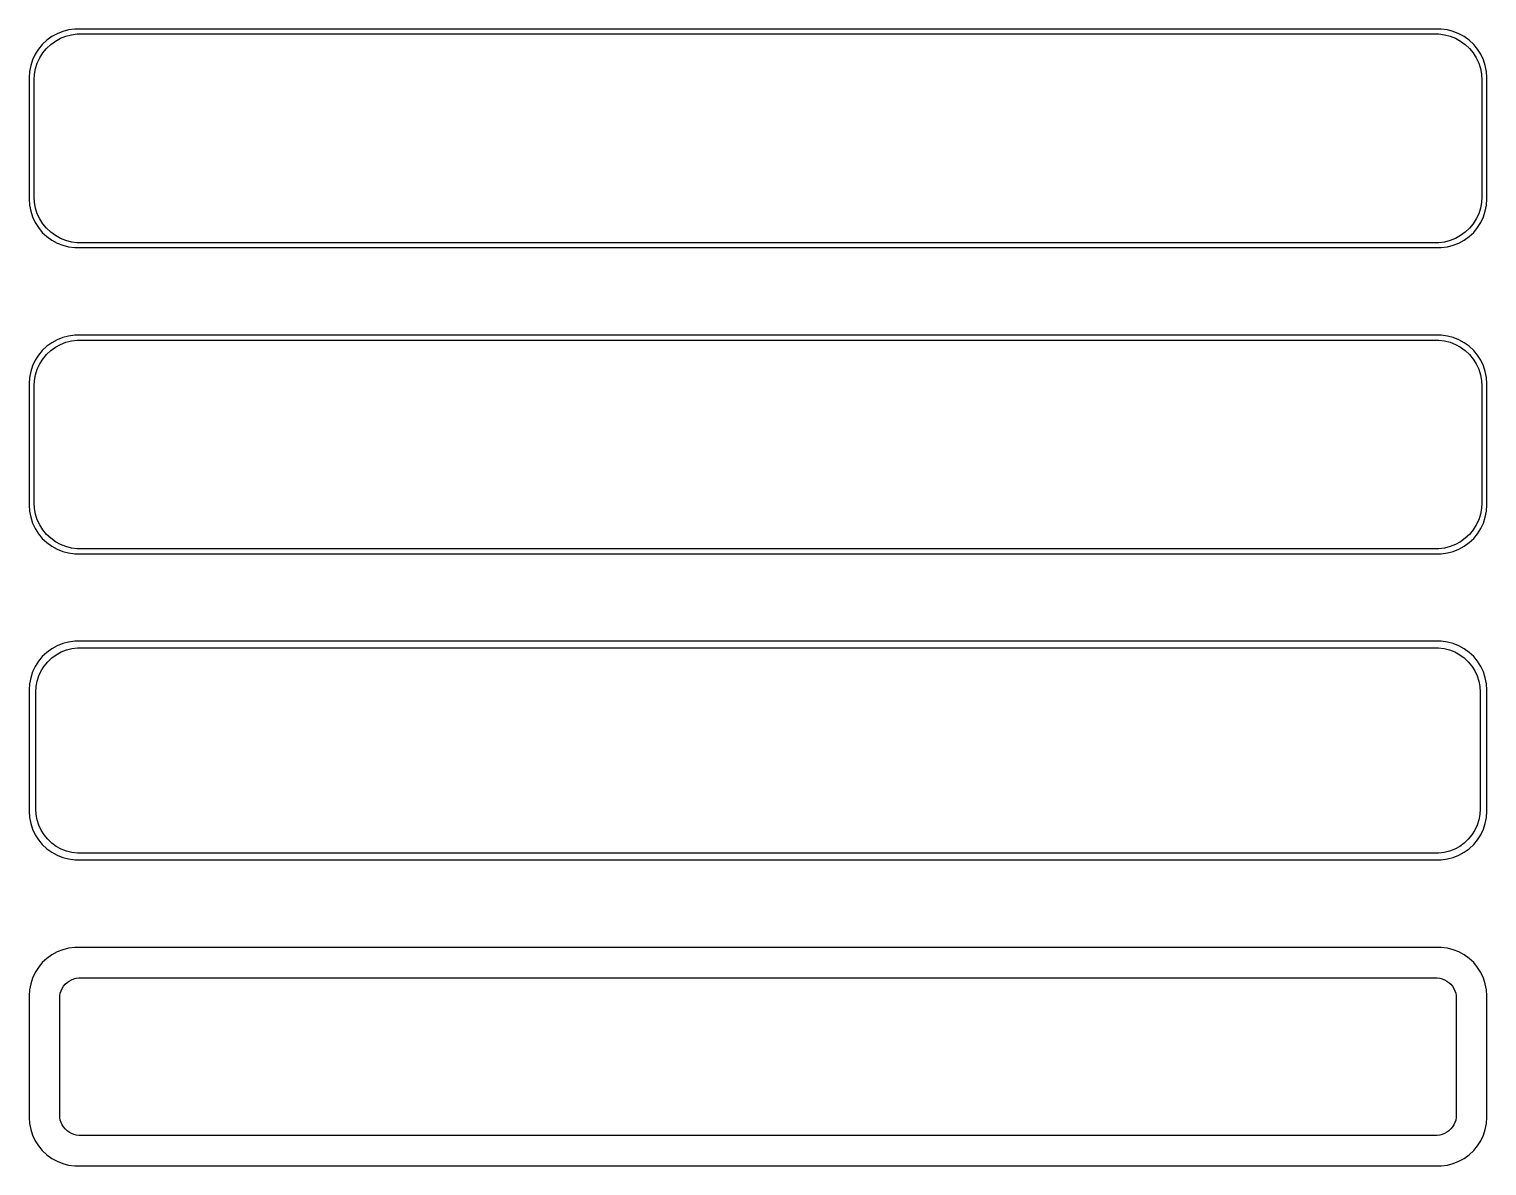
# Model space of a CAD drawing. Header units: metres. Extents: x -75 to 75, y 115 to 232.
import ezdxf

# ---------------------------------------------------------------- set-up
doc = ezdxf.new("R2010")
doc.units = ezdxf.units.M

msp = doc.modelspace()

# ---------------------------------------------------------------- linework, layer by layer
for p, q in [((-72.1289, 231.274), (-72.6791, 230.972)), ((-71.5451, 231.505), (-72.1289, 231.274)), ((-71.7724, 230.798), (-71.2178, 231.018)), ((-70.9369, 231.661), (-71.5451, 231.505)), ((-71.2178, 231.018), (-70.6401, 231.166)), ((-70.3139, 231.74), (-70.9369, 231.661)), ((-70.6401, 231.166), (-70.0482, 231.241)), ((70.3139, 231.74), (-70.3139, 231.74)), ((-70.0482, 231.241), (70.0482, 231.241)), ((70.0482, 231.241), (70.6401, 231.166)), ((70.9369, 231.661), (70.3139, 231.74)), ((70.6401, 231.166), (71.2178, 231.018)), ((71.5451, 231.505), (70.9369, 231.661)), ((71.2178, 231.018), (71.7724, 230.798)), ((72.1289, 231.274), (71.5451, 231.505)), ((72.6791, 230.972), (72.1289, 231.274)), ((-74.0451, 229.689), (-74.3815, 229.159)), ((-73.6448, 230.173), (-74.0451, 229.689)), ((-73.1871, 230.603), (-73.6448, 230.173)), ((-73.5928, 229.292), (-73.2126, 229.752)), ((-73.2126, 229.752), (-72.7778, 230.16)), ((-72.6791, 230.972), (-73.1871, 230.603)), ((-72.7778, 230.16), (-72.2952, 230.511)), ((-72.2952, 230.511), (-71.7724, 230.798)), ((71.7724, 230.798), (72.2952, 230.511)), ((72.2952, 230.511), (72.7778, 230.16)), ((73.1871, 230.603), (72.6791, 230.972)), ((72.7778, 230.16), (73.2126, 229.752)), ((73.6448, 230.173), (73.1871, 230.603)), ((73.2126, 229.752), (73.5928, 229.292)), ((74.0451, 229.689), (73.6448, 230.173)), ((74.3815, 229.159), (74.0451, 229.689)), ((-74.6489, 228.591), (-74.8429, 227.993)), ((-74.3815, 229.159), (-74.6489, 228.591)), ((-74.3508, 227.681), (-74.1664, 228.249)), ((-74.1664, 228.249), (-73.9125, 228.788)), ((-73.9125, 228.788), (-73.5928, 229.292)), ((73.5928, 229.292), (73.9125, 228.788)), ((73.9125, 228.788), (74.1664, 228.249)), ((74.1664, 228.249), (74.3508, 227.681)), ((74.6489, 228.591), (74.3815, 229.159)), ((74.8429, 227.993), (74.6489, 228.591)), ((-74.9606, 227.377), (-75, 226.75)), ((-75, 226.75), (-75, 214.25)), ((-74.8429, 227.993), (-74.9606, 227.377)), ((-74.5, 226.5), (-74.4625, 227.095)), ((-74.5, 214.5), (-74.5, 226.5)), ((-74.4625, 227.095), (-74.3508, 227.681)), ((74.3508, 227.681), (74.4625, 227.095)), ((74.4625, 227.095), (74.5, 226.5)), ((74.5, 226.5), (74.5, 214.5)), ((74.9606, 227.377), (74.8429, 227.993)), ((75, 226.75), (74.9606, 227.377)), ((75, 214.25), (75, 226.75)), ((-74.4625, 213.905), (-74.5, 214.5)), ((74.5, 214.5), (74.4625, 213.905)), ((-75, 214.25), (-74.9606, 213.623)), ((-74.9606, 213.623), (-74.8429, 213.007)), ((-74.8429, 213.007), (-74.6489, 212.409)), ((-74.3508, 213.319), (-74.4625, 213.905)), ((-74.1664, 212.751), (-74.3508, 213.319)), ((74.3508, 213.319), (74.1664, 212.751)), ((74.4625, 213.905), (74.3508, 213.319)), ((74.6489, 212.409), (74.8429, 213.007)), ((74.8429, 213.007), (74.9606, 213.623)), ((74.9606, 213.623), (75, 214.25)), ((-74.6489, 212.409), (-74.3815, 211.841)), ((-74.3815, 211.841), (-74.0451, 211.311)), ((-73.9125, 212.212), (-74.1664, 212.751)), ((-73.5928, 211.708), (-73.9125, 212.212)), ((-73.2126, 211.248), (-73.5928, 211.708)), ((73.5928, 211.708), (73.2126, 211.248)), ((73.9125, 212.212), (73.5928, 211.708)), ((74.1664, 212.751), (73.9125, 212.212)), ((74.0451, 211.311), (74.3815, 211.841)), ((74.3815, 211.841), (74.6489, 212.409)), ((-74.0451, 211.311), (-73.6448, 210.827)), ((-73.6448, 210.827), (-73.1871, 210.397)), ((-72.7778, 210.84), (-73.2126, 211.248)), ((-73.1871, 210.397), (-72.6791, 210.028)), ((-72.2952, 210.489), (-72.7778, 210.84)), ((-72.6791, 210.028), (-72.1289, 209.726)), ((-71.7724, 210.202), (-72.2952, 210.489)), ((-71.2178, 209.982), (-71.7724, 210.202)), ((71.7724, 210.202), (71.2178, 209.982)), ((72.2952, 210.489), (71.7724, 210.202)), ((72.1289, 209.726), (72.6791, 210.028)), ((72.7778, 210.84), (72.2952, 210.489)), ((72.6791, 210.028), (73.1871, 210.397)), ((73.2126, 211.248), (72.7778, 210.84)), ((73.1871, 210.397), (73.6448, 210.827)), ((73.6448, 210.827), (74.0451, 211.311)), ((-72.1289, 209.726), (-71.5451, 209.495)), ((-71.5451, 209.495), (-70.9369, 209.339)), ((-70.6401, 209.834), (-71.2178, 209.982)), ((-70.9369, 209.339), (-70.3139, 209.26)), ((-70.0482, 209.759), (-70.6401, 209.834)), ((-70.3139, 209.26), (70.3139, 209.26)), ((70.0482, 209.759), (-70.0482, 209.759)), ((70.6401, 209.834), (70.0482, 209.759)), ((70.3139, 209.26), (70.9369, 209.339)), ((71.2178, 209.982), (70.6401, 209.834)), ((70.9369, 209.339), (71.5451, 209.495)), ((71.5451, 209.495), (72.1289, 209.726)), ((-72.1289, 199.774), (-72.6791, 199.472)), ((-71.5451, 200.005), (-72.1289, 199.774)), ((-71.7724, 199.298), (-71.2178, 199.518)), ((-70.9369, 200.161), (-71.5451, 200.005)), ((-71.2178, 199.518), (-70.6401, 199.666)), ((-70.3139, 200.24), (-70.9369, 200.161)), ((-70.6401, 199.666), (-70.0482, 199.741)), ((70.3139, 200.24), (-70.3139, 200.24)), ((-70.0482, 199.741), (70.0482, 199.741)), ((70.0482, 199.741), (70.6401, 199.666)), ((70.9369, 200.161), (70.3139, 200.24)), ((70.6401, 199.666), (71.2178, 199.518)), ((71.5451, 200.005), (70.9369, 200.161)), ((71.2178, 199.518), (71.7724, 199.298)), ((72.1289, 199.774), (71.5451, 200.005)), ((72.6791, 199.472), (72.1289, 199.774)), ((-74.0451, 198.189), (-74.3815, 197.659)), ((-73.6448, 198.673), (-74.0451, 198.189)), ((-73.1871, 199.103), (-73.6448, 198.673)), ((-73.5928, 197.792), (-73.2126, 198.252)), ((-73.2126, 198.252), (-72.7778, 198.66)), ((-72.6791, 199.472), (-73.1871, 199.103)), ((-72.7778, 198.66), (-72.2952, 199.011)), ((-72.2952, 199.011), (-71.7724, 199.298)), ((71.7724, 199.298), (72.2952, 199.011)), ((72.2952, 199.011), (72.7778, 198.66)), ((73.1871, 199.103), (72.6791, 199.472)), ((72.7778, 198.66), (73.2126, 198.252)), ((73.6448, 198.673), (73.1871, 199.103)), ((73.2126, 198.252), (73.5928, 197.792)), ((74.0451, 198.189), (73.6448, 198.673)), ((74.3815, 197.659), (74.0451, 198.189)), ((-74.6489, 197.091), (-74.8429, 196.493)), ((-74.3815, 197.659), (-74.6489, 197.091)), ((-74.3508, 196.181), (-74.1664, 196.749)), ((-74.1664, 196.749), (-73.9125, 197.288)), ((-73.9125, 197.288), (-73.5928, 197.792)), ((73.5928, 197.792), (73.9125, 197.288)), ((73.9125, 197.288), (74.1664, 196.749)), ((74.1664, 196.749), (74.3508, 196.181)), ((74.6489, 197.091), (74.3815, 197.659)), ((74.8429, 196.493), (74.6489, 197.091)), ((-74.9606, 195.877), (-75, 195.25)), ((-75, 195.25), (-75, 182.75)), ((-74.8429, 196.493), (-74.9606, 195.877)), ((-74.5, 195), (-74.4625, 195.595)), ((-74.5, 183), (-74.5, 195)), ((-74.4625, 195.595), (-74.3508, 196.181)), ((74.3508, 196.181), (74.4625, 195.595)), ((74.4625, 195.595), (74.5, 195)), ((74.5, 195), (74.5, 183)), ((74.9606, 195.877), (74.8429, 196.493)), ((75, 195.25), (74.9606, 195.877)), ((75, 182.75), (75, 195.25)), ((-74.4625, 182.405), (-74.5, 183)), ((74.5, 183), (74.4625, 182.405)), ((-75, 182.75), (-74.9606, 182.123)), ((-74.9606, 182.123), (-74.8429, 181.507)), ((-74.8429, 181.507), (-74.6489, 180.909)), ((-74.3508, 181.819), (-74.4625, 182.405)), ((-74.1664, 181.251), (-74.3508, 181.819)), ((74.3508, 181.819), (74.1664, 181.251)), ((74.4625, 182.405), (74.3508, 181.819)), ((74.6489, 180.909), (74.8429, 181.507)), ((74.8429, 181.507), (74.9606, 182.123)), ((74.9606, 182.123), (75, 182.75)), ((-74.6489, 180.909), (-74.3815, 180.341)), ((-74.3815, 180.341), (-74.0451, 179.811)), ((-73.9125, 180.712), (-74.1664, 181.251)), ((-73.5928, 180.208), (-73.9125, 180.712)), ((-73.2126, 179.748), (-73.5928, 180.208)), ((73.5928, 180.208), (73.2126, 179.748)), ((73.9125, 180.712), (73.5928, 180.208)), ((74.1664, 181.251), (73.9125, 180.712)), ((74.0451, 179.811), (74.3815, 180.341)), ((74.3815, 180.341), (74.6489, 180.909)), ((-74.0451, 179.811), (-73.6448, 179.327)), ((-73.6448, 179.327), (-73.1871, 178.897)), ((-72.7778, 179.34), (-73.2126, 179.748)), ((-73.1871, 178.897), (-72.6791, 178.528)), ((-72.2952, 178.989), (-72.7778, 179.34)), ((-72.6791, 178.528), (-72.1289, 178.226)), ((-71.7724, 178.702), (-72.2952, 178.989)), ((-71.2178, 178.482), (-71.7724, 178.702)), ((71.7724, 178.702), (71.2178, 178.482)), ((72.2952, 178.989), (71.7724, 178.702)), ((72.1289, 178.226), (72.6791, 178.528)), ((72.7778, 179.34), (72.2952, 178.989)), ((72.6791, 178.528), (73.1871, 178.897)), ((73.2126, 179.748), (72.7778, 179.34)), ((73.1871, 178.897), (73.6448, 179.327)), ((73.6448, 179.327), (74.0451, 179.811)), ((-72.1289, 178.226), (-71.5451, 177.995)), ((-71.5451, 177.995), (-70.9369, 177.839)), ((-70.6401, 178.334), (-71.2178, 178.482)), ((-70.9369, 177.839), (-70.3139, 177.76)), ((-70.0482, 178.259), (-70.6401, 178.334)), ((-70.3139, 177.76), (70.3139, 177.76)), ((70.0482, 178.259), (-70.0482, 178.259)), ((70.6401, 178.334), (70.0482, 178.259)), ((70.3139, 177.76), (70.9369, 177.839)), ((71.2178, 178.482), (70.6401, 178.334)), ((70.9369, 177.839), (71.5451, 177.995)), ((71.5451, 177.995), (72.1289, 178.226)), ((-72.1289, 168.274), (-72.6791, 167.972)), ((-71.5451, 168.505), (-72.1289, 168.274)), ((-70.9369, 168.661), (-71.5451, 168.505)), ((-70.3139, 168.74), (-70.9369, 168.661)), ((-70.6079, 167.997), (-70.0375, 168.069)), ((70.3139, 168.74), (-70.3139, 168.74)), ((-70.0375, 168.069), (70.0375, 168.069)), ((70.0375, 168.069), (70.6079, 167.997)), ((70.9369, 168.661), (70.3139, 168.74)), ((71.5451, 168.505), (70.9369, 168.661)), ((72.1289, 168.274), (71.5451, 168.505)), ((72.6791, 167.972), (72.1289, 168.274)), ((-74.0451, 166.689), (-74.3815, 166.159)), ((-73.6448, 167.173), (-74.0451, 166.689)), ((-73.1871, 167.603), (-73.6448, 167.173)), ((-73.454, 166.191), (-73.0875, 166.634)), ((-72.6791, 167.972), (-73.1871, 167.603)), ((-73.0875, 166.634), (-72.6684, 167.028)), ((-72.6684, 167.028), (-72.2032, 167.366)), ((-72.2032, 167.366), (-71.6994, 167.643)), ((-71.6994, 167.643), (-71.1648, 167.854)), ((-71.1648, 167.854), (-70.6079, 167.997)), ((70.6079, 167.997), (71.1648, 167.854)), ((71.1648, 167.854), (71.6994, 167.643)), ((71.6994, 167.643), (72.2032, 167.366)), ((72.2032, 167.366), (72.6684, 167.028)), ((72.6684, 167.028), (73.0875, 166.634)), ((73.1871, 167.603), (72.6791, 167.972)), ((73.0875, 166.634), (73.454, 166.191)), ((73.6448, 167.173), (73.1871, 167.603)), ((74.0451, 166.689), (73.6448, 167.173)), ((74.3815, 166.159), (74.0451, 166.689)), ((-74.6489, 165.591), (-74.8429, 164.993)), ((-74.3815, 166.159), (-74.6489, 165.591)), ((-74.1846, 164.639), (-74.0069, 165.185)), ((-74.0069, 165.185), (-73.7621, 165.706)), ((-73.7621, 165.706), (-73.454, 166.191)), ((73.454, 166.191), (73.7621, 165.706)), ((73.7621, 165.706), (74.0069, 165.185)), ((74.0069, 165.185), (74.1846, 164.639)), ((74.6489, 165.591), (74.3815, 166.159)), ((74.8429, 164.993), (74.6489, 165.591)), ((-74.9606, 164.377), (-75, 163.75)), ((-75, 163.75), (-75, 151.25)), ((-74.8429, 164.993), (-74.9606, 164.377)), ((-74.3284, 163.5), (-74.2923, 164.074)), ((-74.3284, 151.5), (-74.3284, 163.5)), ((-74.2923, 164.074), (-74.1846, 164.639)), ((74.1846, 164.639), (74.2923, 164.074)), ((74.2923, 164.074), (74.3284, 163.5)), ((74.3284, 163.5), (74.3284, 151.5)), ((74.9606, 164.377), (74.8429, 164.993)), ((75, 163.75), (74.9606, 164.377)), ((75, 151.25), (75, 163.75)), ((-74.2923, 150.926), (-74.3284, 151.5)), ((74.3284, 151.5), (74.2923, 150.926)), ((-75, 151.25), (-74.9606, 150.623)), ((-74.9606, 150.623), (-74.8429, 150.007)), ((-74.8429, 150.007), (-74.6489, 149.409)), ((-74.1846, 150.361), (-74.2923, 150.926)), ((-74.0069, 149.815), (-74.1846, 150.361)), ((74.1846, 150.361), (74.0069, 149.815)), ((74.2923, 150.926), (74.1846, 150.361)), ((74.6489, 149.409), (74.8429, 150.007)), ((74.8429, 150.007), (74.9606, 150.623)), ((74.9606, 150.623), (75, 151.25)), ((-74.6489, 149.409), (-74.3815, 148.841)), ((-74.3815, 148.841), (-74.0451, 148.311)), ((-73.7621, 149.294), (-74.0069, 149.815)), ((-73.454, 148.809), (-73.7621, 149.294)), ((-73.0875, 148.366), (-73.454, 148.809)), ((73.454, 148.809), (73.0875, 148.366)), ((73.7621, 149.294), (73.454, 148.809)), ((74.0069, 149.815), (73.7621, 149.294)), ((74.0451, 148.311), (74.3815, 148.841)), ((74.3815, 148.841), (74.6489, 149.409)), ((-74.0451, 148.311), (-73.6448, 147.827)), ((-73.6448, 147.827), (-73.1871, 147.397)), ((-73.1871, 147.397), (-72.6791, 147.028)), ((-72.6684, 147.972), (-73.0875, 148.366)), ((-72.6791, 147.028), (-72.1289, 146.726)), ((-72.2032, 147.634), (-72.6684, 147.972)), ((-71.6994, 147.357), (-72.2032, 147.634)), ((-71.1648, 147.146), (-71.6994, 147.357)), ((-70.6079, 147.003), (-71.1648, 147.146)), ((-70.0375, 146.931), (-70.6079, 147.003)), ((70.6079, 147.003), (70.0375, 146.931)), ((71.1648, 147.146), (70.6079, 147.003)), ((71.6994, 147.357), (71.1648, 147.146)), ((72.2032, 147.634), (71.6994, 147.357)), ((72.1289, 146.726), (72.6791, 147.028)), ((72.6684, 147.972), (72.2032, 147.634)), ((73.0875, 148.366), (72.6684, 147.972)), ((72.6791, 147.028), (73.1871, 147.397)), ((73.1871, 147.397), (73.6448, 147.827)), ((73.6448, 147.827), (74.0451, 148.311)), ((-72.1289, 146.726), (-71.5451, 146.495)), ((-71.5451, 146.495), (-70.9369, 146.339)), ((-70.9369, 146.339), (-70.3139, 146.26)), ((-70.3139, 146.26), (70.3139, 146.26)), ((70.0375, 146.931), (-70.0375, 146.931)), ((70.3139, 146.26), (70.9369, 146.339)), ((70.9369, 146.339), (71.5451, 146.495)), ((71.5451, 146.495), (72.1289, 146.726)), ((-72.1289, 136.774), (-72.6791, 136.472)), ((-71.5451, 137.005), (-72.1289, 136.774)), ((-70.9369, 137.161), (-71.5451, 137.005)), ((-70.3139, 137.24), (-70.9369, 137.161)), ((70.3139, 137.24), (-70.3139, 137.24)), ((70.9369, 137.161), (70.3139, 137.24)), ((71.5451, 137.005), (70.9369, 137.161)), ((72.1289, 136.774), (71.5451, 137.005)), ((72.6791, 136.472), (72.1289, 136.774)), ((-74.0451, 135.189), (-74.3815, 134.659)), ((-73.6448, 135.673), (-74.0451, 135.189)), ((-73.1871, 136.103), (-73.6448, 135.673)), ((-72.6791, 136.472), (-73.1871, 136.103)), ((73.1871, 136.103), (72.6791, 136.472)), ((73.6448, 135.673), (73.1871, 136.103)), ((74.0451, 135.189), (73.6448, 135.673)), ((74.3815, 134.659), (74.0451, 135.189)), ((-74.6489, 134.091), (-74.8429, 133.493)), ((-74.3815, 134.659), (-74.6489, 134.091)), ((-71.2879, 133.444), (-71.0947, 133.625)), ((-71.0947, 133.625), (-70.8804, 133.781)), ((-70.8804, 133.781), (-70.6482, 133.909)), ((-70.6482, 133.909), (-70.4019, 134.006)), ((-70.4019, 134.006), (-70.1453, 134.072)), ((-70.1453, 134.072), (-69.8825, 134.105)), ((-69.8825, 134.105), (69.8825, 134.105)), ((69.8825, 134.105), (70.1453, 134.072)), ((70.1453, 134.072), (70.4019, 134.006)), ((70.4019, 134.006), (70.6482, 133.909)), ((70.6482, 133.909), (70.8804, 133.781)), ((70.8804, 133.781), (71.0947, 133.625)), ((71.0947, 133.625), (71.2879, 133.444)), ((74.6489, 134.091), (74.3815, 134.659)), ((74.8429, 133.493), (74.6489, 134.091)), ((-74.9606, 132.877), (-75, 132.25)), ((-75, 132.25), (-75, 119.75)), ((-74.8429, 133.493), (-74.9606, 132.877)), ((-71.8596, 132), (-71.843, 132.264)), ((-71.8596, 120), (-71.8596, 132)), ((-71.843, 132.264), (-71.7934, 132.525)), ((-71.7934, 132.525), (-71.7115, 132.777)), ((-71.7115, 132.777), (-71.5987, 133.016)), ((-71.5987, 133.016), (-71.4567, 133.24)), ((-71.4567, 133.24), (-71.2879, 133.444)), ((71.2879, 133.444), (71.4567, 133.24)), ((71.4567, 133.24), (71.5987, 133.016)), ((71.5987, 133.016), (71.7115, 132.777)), ((71.7115, 132.777), (71.7934, 132.525)), ((71.7934, 132.525), (71.843, 132.264)), ((71.843, 132.264), (71.8596, 132)), ((71.8596, 132), (71.8596, 120)), ((74.9606, 132.877), (74.8429, 133.493)), ((75, 132.25), (74.9606, 132.877)), ((75, 119.75), (75, 132.25)), ((-71.843, 119.736), (-71.8596, 120)), ((71.8596, 120), (71.843, 119.736)), ((-75, 119.75), (-74.9606, 119.123)), ((-74.9606, 119.123), (-74.8429, 118.507)), ((-74.8429, 118.507), (-74.6489, 117.909)), ((-71.7934, 119.475), (-71.843, 119.736)), ((-71.7115, 119.223), (-71.7934, 119.475)), ((-71.5987, 118.984), (-71.7115, 119.223)), ((-71.4567, 118.76), (-71.5987, 118.984)), ((-71.2879, 118.556), (-71.4567, 118.76)), ((-71.0947, 118.375), (-71.2879, 118.556)), ((71.2879, 118.556), (71.0947, 118.375)), ((71.4567, 118.76), (71.2879, 118.556)), ((71.5987, 118.984), (71.4567, 118.76)), ((71.7115, 119.223), (71.5987, 118.984)), ((71.7934, 119.475), (71.7115, 119.223)), ((71.843, 119.736), (71.7934, 119.475)), ((74.6489, 117.909), (74.8429, 118.507)), ((74.8429, 118.507), (74.9606, 119.123)), ((74.9606, 119.123), (75, 119.75)), ((-74.6489, 117.909), (-74.3815, 117.341)), ((-74.3815, 117.341), (-74.0451, 116.811)), ((-70.8804, 118.219), (-71.0947, 118.375)), ((-70.6482, 118.091), (-70.8804, 118.219)), ((-70.4019, 117.994), (-70.6482, 118.091)), ((-70.1453, 117.928), (-70.4019, 117.994)), ((-69.8825, 117.895), (-70.1453, 117.928)), ((69.8825, 117.895), (-69.8825, 117.895)), ((70.1453, 117.928), (69.8825, 117.895)), ((70.4019, 117.994), (70.1453, 117.928)), ((70.6482, 118.091), (70.4019, 117.994)), ((70.8804, 118.219), (70.6482, 118.091)), ((71.0947, 118.375), (70.8804, 118.219)), ((74.0451, 116.811), (74.3815, 117.341)), ((74.3815, 117.341), (74.6489, 117.909)), ((-74.0451, 116.811), (-73.6448, 116.327)), ((-73.6448, 116.327), (-73.1871, 115.897)), ((-73.1871, 115.897), (-72.6791, 115.528)), ((-72.6791, 115.528), (-72.1289, 115.226)), ((72.1289, 115.226), (72.6791, 115.528)), ((72.6791, 115.528), (73.1871, 115.897)), ((73.1871, 115.897), (73.6448, 116.327)), ((73.6448, 116.327), (74.0451, 116.811)), ((-72.1289, 115.226), (-71.5451, 114.995)), ((-71.5451, 114.995), (-70.9369, 114.839)), ((-70.9369, 114.839), (-70.3139, 114.76)), ((-70.3139, 114.76), (70.3139, 114.76)), ((70.3139, 114.76), (70.9369, 114.839)), ((70.9369, 114.839), (71.5451, 114.995)), ((71.5451, 114.995), (72.1289, 115.226))]:
    msp.add_line(p, q)

doc.saveas('drawing.dxf')
